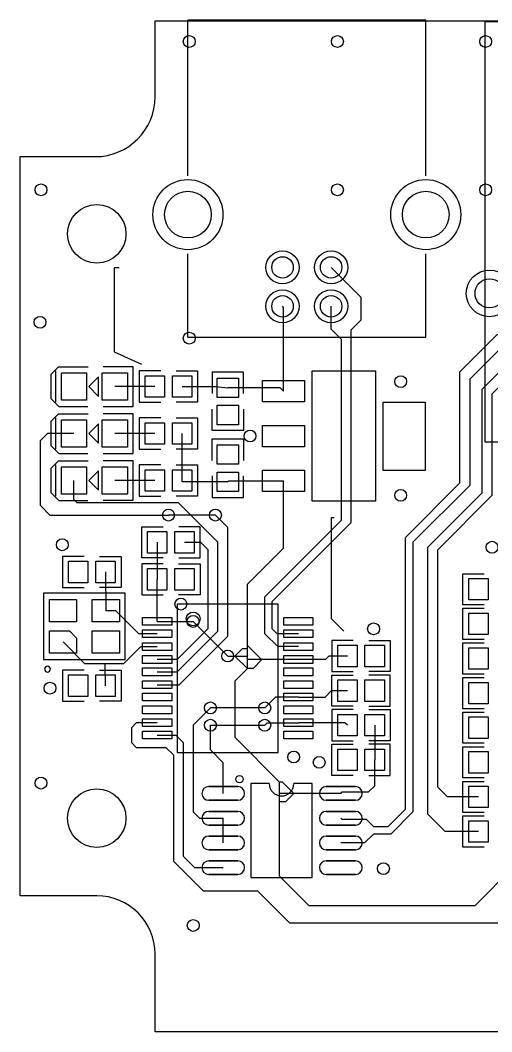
# Model space of a CAD drawing. Header units: millimetres. Extents: x 0 to 2835, y -2045 to 1.
# Drawn here: x 0 to 954, y -2045 to 1 of the extents above; entities that cross this region are included whole.
import ezdxf

# ---------------------------------------------------------------- set-up
doc = ezdxf.new("R2010")
doc.units = ezdxf.units.MM

msp = doc.modelspace()

# ---------------------------------------------------------------- linework, layer by layer
for points in [[(272.8, -154), (272.8, 0), (2557.8, 0), (2557.8, -155)], [(820.8, 0.9), (339.2, 0.9)], [(339.2, -313.6), (339.2, 0.9)], [(820.8, 0.9), (339.2, 0.9)], [(820.8, -313.6), (820.8, 0.9)], [(940, -1.5), (940, -851.8)], [(940, -1.5), (1570, -1.5)], [(927.3, -1640), (860, -1640), (825, -1605), (825, -1065), (935, -955), (935, -745), (1030, -650), (1030, -605), (1135, -500), (1135, -390), (1070, -325), (1020, -325), (995, -300), (994.2, -238.5)], [(927.3, -1570), (865, -1570), (845, -1550), (845, -1070), (955, -960), (955, -755), (1050, -660), (1050, -615), (1165, -500), (1335, -500), (1370, -465), (1370, -400), (1435, -335), (1490, -335), (1515, -310), (1515.8, -238.5)], [(154.8, -1770), (-0.2, -1770), (-0.2, -275), (151.8, -275)], [(339.2, -640.2), (339.2, -471.8)], [(820.8, -640.2), (820.8, -471.8)], [(200, -500), (190, -500), (190, -510), (190, -670), (245, -695)], [(562.8, -1240), (520, -1240), (510, -1230), (510, -1175), (670, -1015), (670, -625), (690, -605), (690, -559.8), (629.2, -499)], [(562.8, -1266), (521, -1266), (495, -1240), (495, -1165), (650, -1010), (650, -645), (629.2, -624.2), (629.2, -577.7)], [(533, -749.5), (533, -579.9), (530.8, -577.7)], [(339.2, -640.2), (820.8, -640.2)], [(648.8, -1613), (650.8, -1615), (699.8, -1615), (714.8, -1630), (744.8, -1630), (779.8, -1595), (779.8, -1045), (889.8, -935), (889.8, -710.2), (965, -635), (1005, -635)], [(975, -660), (909.8, -725.2), (909.8, -940), (794.8, -1055), (794.8, -1600), (749.8, -1645), (714.8, -1645), (696.8, -1663), (648.8, -1663)], [(136.5, -781), (78.4, -781), (62.5, -765.1), (62.5, -715.1), (77.5, -700.1), (137.5, -700.1)], [(71.9, -771.6), (71.9, -708.5)], [(167.5, -780.1), (228.4, -780.1), (228.4, -700.1), (167.5, -700.1)], [(284.2, -708.5), (240.9, -708.5), (240.9, -747.9), (240.9, -771.5), (284.2, -771.5)], [(315.7, -708.5), (359, -708.5), (359, -771.5), (315.7, -771.5)], [(451.5, -754.2), (451.5, -710.9), (412.1, -710.9), (388.5, -710.9), (388.5, -754.2)], [(272.4, -740), (191.3, -740)], [(327.6, -740), (327.6, -740), (395, -740), (420, -742.4)], [(533, -749.5), (525.9, -742.4), (420, -742.4)], [(136.5, -876), (78.4, -876), (62.5, -860.1), (62.5, -810.1), (77.5, -795.1), (137.5, -795.1)], [(167.5, -875.1), (228.4, -875.1), (228.4, -795.1), (167.5, -795.1)], [(451.5, -785.7), (451.5, -829.1), (388.5, -829.1), (388.5, -785.7)], [(71.9, -866.6), (71.9, -803.5)], [(284.2, -803.5), (240.9, -803.5), (240.9, -842.9), (240.9, -866.5), (284.2, -866.5)], [(315.7, -803.5), (359, -803.5), (359, -866.5), (315.7, -866.5)], [(108.6, -835), (55, -835), (40, -850), (40, -980.2), (59.8, -1000), (300, -1000)], [(272.4, -835), (191.3, -835)], [(327.6, -930), (327.6, -835), (327.6, -835)], [(388.5, -889.3), (388.5, -845.9), (451.5, -845.9), (451.5, -889.3)], [(940, -851.9), (1570, -851.9)], [(136.5, -971), (78.4, -971), (62.5, -955.1), (62.5, -905.1), (77.5, -890.1), (137.5, -890.1)], [(71.9, -961.6), (71.9, -898.5)], [(167.5, -970.1), (228.4, -970.1), (228.4, -890.1), (167.5, -890.1)], [(284.2, -898.5), (240.9, -898.5), (240.9, -937.9), (240.9, -961.5), (284.2, -961.5)], [(315.7, -898.5), (359, -898.5), (359, -961.5), (315.7, -961.5)], [(276.8, -1317), (317.8, -1317), (399.8, -1235), (399.8, -1054.8), (320, -975), (115, -975), (108.6, -968.6), (108.6, -930)], [(272.4, -930), (191.3, -930)], [(420, -932.6), (327.6, -932.6), (327.6, -930)], [(388.5, -920.8), (388.5, -964.1), (427.9, -964.1), (451.5, -964.1), (451.5, -920.8)], [(420, -932.6), (422.1, -930.5), (533, -930.5)], [(999.8, -1710), (919.8, -1790), (584.8, -1790), (524.8, -1730), (524.8, -1540), (434.8, -1450), (434.8, -1335), (459.8, -1310), (459.8, -1140), (533, -1066.8), (533, -930.5)], [(276.8, -1343), (321.8, -1343), (419.8, -1245), (419.8, -1024.8), (395, -1000)], [(395, -1000), (300, -1000)], [(655, -1235), (630, -1210), (630, -1005), (635, -1005)], [(289.1, -1086.5), (245.8, -1086.5), (245.8, -1023.5), (289.1, -1023.5)], [(320.6, -1086.5), (363.9, -1086.5), (363.9, -1047.1), (363.9, -1023.5), (320.6, -1023.5)], [(332.4, -1055), (365, -1055), (379.8, -1069.8), (379.8, -1230), (317.8, -1292), (276.8, -1292)], [(277.3, -1055), (277.2, -1130)], [(129.1, -1083.5), (85.7, -1083.5), (85.7, -1122.9), (85.7, -1146.5), (129.1, -1146.5)], [(160.5, -1083.5), (203.9, -1083.5), (203.9, -1146.5), (160.5, -1146.5)], [(289.1, -1098.5), (245.7, -1098.5), (245.7, -1137.9), (245.7, -1161.5), (289.1, -1161.5)], [(320.5, -1098.5), (363.9, -1098.5), (363.9, -1161.5), (320.5, -1161.5)], [(172.4, -1115), (173.1, -1193.5)], [(939.1, -1181.5), (895.8, -1181.5), (895.8, -1118.5), (939.1, -1118.5)], [(276.8, -1215), (277.2, -1130)], [(317.8, -1180), (317.8, -1480)], [(520.8, -1180), (317.8, -1180)], [(520.8, -1179), (520.8, -1180)], [(521.8, -1480), (521.8, -1180)], [(276.8, -1240), (239.8, -1240), (193.3, -1193.5), (173.1, -1193.5)], [(939.1, -1251.5), (895.8, -1251.5), (895.8, -1188.5), (939.1, -1188.5)], [(276.8, -1215), (349.8, -1215)], [(349.8, -1215), (419.8, -1285), (419.8, -1285)], [(86.5, -1256.5), (130, -1300), (209.8, -1300), (243.8, -1266), (276.8, -1266)], [(488.5, -1292.2), (461.4, -1265.1), (459.8, -1265.1)], [(674.1, -1253.5), (630.7, -1253.5), (630.7, -1292.9), (630.7, -1316.5), (674.1, -1316.5)], [(705.5, -1253.5), (748.9, -1253.5), (748.9, -1316.5), (705.5, -1316.5)], [(939.1, -1321.5), (895.8, -1321.5), (895.8, -1258.5), (939.1, -1258.5)], [(419.8, -1285), (459.3, -1285), (459.8, -1285.5)], [(434.3, -1285), (449.5, -1269.7), (459.8, -1269.7)], [(434.4, -1285), (459.8, -1310)], [(662.2, -1285), (624.8, -1285), (617.8, -1292), (562.8, -1292)], [(172.4, -1345), (171.9, -1300)], [(562.8, -1292), (459.8, -1292.3)], [(488.9, -1292.2), (471.1, -1310), (459.8, -1310)], [(129.1, -1313.5), (85.7, -1313.5), (85.7, -1352.9), (85.7, -1376.5), (129.1, -1376.5)], [(160.5, -1313.5), (203.9, -1313.5), (203.9, -1376.5), (160.5, -1376.5)], [(674.1, -1386.5), (630.8, -1386.5), (630.8, -1323.5), (674.1, -1323.5)], [(705.6, -1386.5), (748.9, -1386.5), (748.9, -1347.1), (748.9, -1323.5), (705.6, -1323.5)], [(939.1, -1391.5), (895.8, -1391.5), (895.8, -1328.5), (939.1, -1328.5)], [(562.8, -1368), (516.8, -1368), (494.8, -1390)], [(562.8, -1368), (616.8, -1368), (629.8, -1355), (662.3, -1355)], [(384.8, -1390), (349.8, -1425), (349.8, -1600), (362.8, -1613), (410.8, -1613)], [(494.8, -1390), (384.8, -1390)], [(674.1, -1393.5), (630.7, -1393.5), (630.7, -1432.9), (630.7, -1456.5), (674.1, -1456.5)], [(705.5, -1393.5), (748.9, -1393.5), (748.9, -1456.5), (705.5, -1456.5)], [(939.1, -1461.5), (895.8, -1461.5), (895.8, -1398.5), (939.1, -1398.5)], [(276.8, -1420), (234.8, -1420), (224.8, -1430), (224.8, -1460), (234.8, -1470), (294.8, -1470), (309.8, -1485), (309.8, -1700), (369.8, -1760), (479.8, -1760), (544.8, -1825), (999.8, -1825), (1084.8, -1910), (1334.8, -1910), (1514.8, -1730), (1699.8, -1730)], [(384.8, -1425), (494.8, -1425)], [(410.8, -1563), (410.8, -1501), (384.8, -1475), (384.8, -1425)], [(494.8, -1425), (499.8, -1420), (562.8, -1420)], [(662.2, -1425), (657.2, -1420), (562.8, -1420)], [(717.4, -1425), (717.4, -1495)], [(276.8, -1445), (315, -1445), (329.8, -1459.8), (329.8, -1690), (352.8, -1713), (410.8, -1713)], [(674.1, -1526.5), (630.8, -1526.5), (630.8, -1463.5), (674.1, -1463.5)], [(705.6, -1526.5), (748.9, -1526.5), (748.9, -1487.1), (748.9, -1463.5), (705.6, -1463.5)], [(939.1, -1531.5), (895.8, -1531.5), (895.8, -1468.5), (939.1, -1468.5)], [(317.8, -1480), (521.8, -1480)], [(648.8, -1563), (651.8, -1560), (704.8, -1560), (717.4, -1547.4), (717.4, -1495)], [(466.8, -1543), (466.8, -1733), (590.8, -1733), (590.8, -1543)], [(503.8, -1543), (466.8, -1543)], [(553.6, -1562.9), (530.7, -1540), (524.8, -1540)], [(590.8, -1543), (553.8, -1543)], [(939.1, -1601.5), (895.8, -1601.5), (895.8, -1538.5), (939.1, -1538.5)], [(553.6, -1562.9), (536.5, -1580), (524.8, -1580)], [(648.8, -1563), (524.8, -1562.9)], [(410.8, -1663), (410.8, -1613)], [(939.1, -1671.5), (895.8, -1671.5), (895.8, -1608.5), (939.1, -1608.5)], [(2557.8, -1889), (2557.8, -2045), (272.8, -2045), (272.8, -1889)]]:
    msp.add_lwpolyline(points)
for points in [[(134.2, -767.6), (83.1, -767.6), (83.1, -712.4), (134.2, -712.4)], [(216.9, -767.6), (165.8, -767.6), (165.8, -712.4), (216.9, -712.4)], [(590.9, -972.1), (590.9, -708.3), (718.8, -708.3), (718.8, -972.1), (590.9, -972.1)], [(158.6, -759.8), (158.6, -720.3), (158.6, -720.3), (138.8, -740.1), (138.8, -740.1), (158.6, -759.8)], [(252.8, -718.3), (292.1, -718.3), (292.1, -761.7), (252.8, -761.7)], [(307.9, -718.3), (347.2, -718.3), (347.2, -761.7), (307.9, -761.7)], [(441.7, -722.8), (441.7, -762.1), (398.3, -762.1), (398.3, -722.8)], [(575.5, -728), (575.5, -771), (490.5, -771), (490.5, -728)], [(819.5, -771.5), (819.5, -909.5), (734.5, -909.5), (734.5, -771.5)], [(441.7, -777.9), (441.7, -817.2), (398.3, -817.2), (398.3, -777.9)], [(134.2, -862.6), (83.1, -862.6), (83.1, -807.4), (134.2, -807.4)], [(158.6, -854.8), (158.6, -815.3), (158.6, -815.3), (138.8, -835.1), (138.8, -835.1), (158.6, -854.8)], [(216.9, -862.6), (165.8, -862.6), (165.8, -807.4), (216.9, -807.4)], [(252.8, -813.3), (292.1, -813.3), (292.1, -856.7), (252.8, -856.7)], [(307.9, -813.3), (347.2, -813.3), (347.2, -856.7), (307.9, -856.7)], [(575.5, -819), (575.5, -862), (490.5, -862), (490.5, -819)], [(398.3, -897.1), (398.3, -857.8), (441.7, -857.8), (441.7, -897.1)], [(134.2, -957.6), (83.1, -957.6), (83.1, -902.4), (134.2, -902.4)], [(158.6, -949.8), (158.6, -910.3), (158.6, -910.3), (138.8, -930.1), (138.8, -930.1), (158.6, -949.8)], [(216.9, -957.6), (165.8, -957.6), (165.8, -902.4), (216.9, -902.4)], [(252.8, -908.3), (292.1, -908.3), (292.1, -951.7), (252.8, -951.7)], [(307.9, -908.3), (347.2, -908.3), (347.2, -951.7), (307.9, -951.7)], [(398.3, -952.2), (398.3, -912.9), (441.7, -912.9), (441.7, -952.2)], [(575.5, -909), (575.5, -952), (490.5, -952), (490.5, -909)], [(296.9, -1076.7), (257.6, -1076.7), (257.6, -1033.3), (296.9, -1033.3)], [(352.1, -1076.7), (312.7, -1076.7), (312.7, -1033.3), (352.1, -1033.3)], [(97.6, -1093.3), (136.9, -1093.3), (136.9, -1136.7), (97.6, -1136.7)], [(152.7, -1093.3), (192, -1093.3), (192, -1136.7), (152.7, -1136.7)], [(257.6, -1108.3), (296.9, -1108.3), (296.9, -1151.7), (257.6, -1151.7)], [(312.7, -1108.3), (352, -1108.3), (352, -1151.7), (312.7, -1151.7)], [(946.9, -1171.7), (907.6, -1171.7), (907.6, -1128.3), (946.9, -1128.3)], [(47.1, -1291.9), (212.5, -1291.9), (212.5, -1158.1), (47.1, -1158.1), (47.1, -1291.9)], [(58.9, -1170.9), (114, -1170.9), (114, -1216.1), (58.9, -1216.1)], [(145.5, -1170.9), (200.7, -1170.9), (200.7, -1216.1), (145.5, -1216.1)], [(946.9, -1241.7), (907.6, -1241.7), (907.6, -1198.3), (946.9, -1198.3)], [(306.4, -1207.2), (306.4, -1222.8), (247.3, -1222.8), (247.3, -1207.2)], [(592.4, -1207.2), (592.4, -1222.8), (533.3, -1222.8), (533.3, -1207.2)], [(58.9, -1233.9), (99.8, -1233.9), (114, -1248.8), (114, -1279.1), (58.9, -1279.1)], [(145.5, -1233.9), (200.7, -1233.9), (200.7, -1279.1), (145.5, -1279.1)], [(306.4, -1232.2), (306.4, -1247.8), (247.3, -1247.8), (247.3, -1232.2)], [(592.4, -1232.2), (592.4, -1247.8), (533.3, -1247.8), (533.3, -1232.2)], [(306.4, -1258.2), (306.4, -1273.9), (247.3, -1273.9), (247.3, -1258.2)], [(592.4, -1258.2), (592.4, -1273.9), (533.3, -1273.9), (533.3, -1258.2)], [(642.6, -1263.3), (681.9, -1263.3), (681.9, -1306.7), (642.6, -1306.7)], [(697.7, -1263.3), (737, -1263.3), (737, -1306.7), (697.7, -1306.7)], [(946.9, -1311.7), (907.6, -1311.7), (907.6, -1268.3), (946.9, -1268.3)], [(306.4, -1284.2), (306.4, -1299.9), (247.3, -1299.9), (247.3, -1284.2)], [(592.4, -1284.2), (592.4, -1299.9), (533.3, -1299.9), (533.3, -1284.2)], [(306.4, -1309.2), (306.4, -1324.9), (247.3, -1324.9), (247.3, -1309.2)], [(592.4, -1309.2), (592.4, -1324.9), (533.3, -1324.9), (533.3, -1309.2)], [(97.6, -1323.3), (136.9, -1323.3), (136.9, -1366.7), (97.6, -1366.7)], [(152.7, -1323.3), (192, -1323.3), (192, -1366.7), (152.7, -1366.7)], [(306.4, -1335.1), (306.4, -1350.8), (247.3, -1350.8), (247.3, -1335.1)], [(592.4, -1335.1), (592.4, -1350.8), (533.3, -1350.8), (533.3, -1335.1)], [(681.9, -1376.7), (642.6, -1376.7), (642.6, -1333.3), (681.9, -1333.3)], [(737.1, -1376.7), (697.7, -1376.7), (697.7, -1333.3), (737.1, -1333.3)], [(946.9, -1381.7), (907.6, -1381.7), (907.6, -1338.3), (946.9, -1338.3)], [(306.4, -1360.1), (306.4, -1375.8), (247.3, -1375.8), (247.3, -1360.1)], [(592.4, -1360.1), (592.4, -1375.8), (533.3, -1375.8), (533.3, -1360.1)], [(306.4, -1386.1), (306.4, -1401.8), (247.3, -1401.8), (247.3, -1386.1)], [(592.4, -1386.1), (592.4, -1401.8), (533.3, -1401.8), (533.3, -1386.1)], [(642.6, -1403.3), (681.9, -1403.3), (681.9, -1446.7), (642.6, -1446.7)], [(697.7, -1403.3), (737, -1403.3), (737, -1446.7), (697.7, -1446.7)], [(946.9, -1451.7), (907.6, -1451.7), (907.6, -1408.3), (946.9, -1408.3)], [(306.4, -1412.2), (306.4, -1427.8), (247.3, -1427.8), (247.3, -1412.2)], [(592.4, -1412.2), (592.4, -1427.8), (533.3, -1427.8), (533.3, -1412.2)], [(306.4, -1437.2), (306.4, -1452.8), (247.3, -1452.8), (247.3, -1437.2)], [(592.4, -1437.2), (592.4, -1452.8), (533.3, -1452.8), (533.3, -1437.2)], [(681.9, -1516.7), (642.6, -1516.7), (642.6, -1473.3), (681.9, -1473.3)], [(737.1, -1516.7), (697.7, -1516.7), (697.7, -1473.3), (737.1, -1473.3)], [(946.9, -1521.7), (907.6, -1521.7), (907.6, -1478.3), (946.9, -1478.3)], [(440.3, -1549.2), (381.3, -1549.2)], [(678.3, -1549.2), (619.3, -1549.2)], [(946.9, -1591.7), (907.6, -1591.7), (907.6, -1548.3), (946.9, -1548.3)], [(440.3, -1576.8), (381.3, -1576.8)], [(678.3, -1576.8), (619.3, -1576.8)], [(440.3, -1599.2), (381.3, -1599.2)], [(678.3, -1599.2), (619.3, -1599.2)], [(440.3, -1626.8), (381.3, -1626.8)], [(678.3, -1626.8), (619.3, -1626.8)], [(946.9, -1661.7), (907.6, -1661.7), (907.6, -1618.3), (946.9, -1618.3)], [(440.3, -1649.2), (381.3, -1649.2)], [(678.3, -1649.2), (619.3, -1649.2)], [(440.3, -1676.8), (381.3, -1676.8)], [(678.3, -1676.8), (619.3, -1676.8)], [(440.3, -1699.2), (381.3, -1699.2)], [(678.3, -1699.2), (619.3, -1699.2)], [(440.3, -1726.8), (381.3, -1726.8)], [(678.3, -1726.8), (619.3, -1726.8)]]:
    msp.add_lwpolyline(points, close=True)
for centre, radius in [((341.9, -42.1), 12), ((641.9, -42.1), 12), ((941.9, -42.1), 12), ((339.2, -392.3), 70.9), ((820.8, -392.3), 70.9), ((41.9, -342.1), 12), ((339.2, -392.3), 47.2), ((641.9, -342.1), 12), ((820.8, -392.3), 47.2), ((941.9, -342.1), 12), ((154.8, -431), 59.1), ((530.8, -499), 33.5), ((629.2, -499), 33.5), ((530.8, -499), 21.7), ((629.2, -499), 21.7), ((949.9, -551.5), 47.2), ((949.9, -551.5), 29.5), ((530.8, -577.7), 33.5), ((629.2, -577.7), 33.5), ((530.8, -577.7), 21.7), ((629.2, -577.7), 21.7), ((40, -610), 12), ((341.9, -642.1), 12), ((770, -730), 12), ((465, -840), 12), ((770, -960), 12), ((300, -1000), 12), ((395, -1000), 12), ((85, -1060), 12), ((955, -1065), 12), ((325, -1180), 12), ((349.8, -1210), 14), ((349.8, -1215), 12), ((715, -1230), 12), ((419.8, -1285), 12), ((60, -1350), 12), ((384.8, -1390), 12), ((494.8, -1390), 12), ((384.8, -1425), 12), ((494.8, -1425), 12), ((553.4, -1489.3), 12), ((605, -1500), 12), ((41.9, -1542.1), 12), ((443.8, -1534), 7.5), ((154.8, -1613), 59.1), ((735, -1715), 12), ((350, -1830), 12)]:
    msp.add_circle(centre, radius)
for centre, radius, start, end in [((151.8, -154), 121, 270, 0), ((55, -1311.6), 5.91, 90, 89.5149), ((381.3, -1563), 13.8, 90, 270), ((440.3, -1563), 13.8, 270, 90), ((528.8, -1543), 25, 180, 0), ((619.3, -1563), 13.8, 90, 270), ((678.3, -1563), 13.8, 270, 90), ((381.3, -1613), 13.8, 90, 270), ((440.3, -1613), 13.8, 270, 90), ((619.3, -1613), 13.8, 90, 270), ((678.3, -1613), 13.8, 270, 90), ((381.3, -1663), 13.8, 90, 270), ((440.3, -1663), 13.8, 270, 90), ((619.3, -1663), 13.8, 90, 270), ((678.3, -1663), 13.8, 270, 90), ((381.3, -1713), 13.8, 90, 270), ((440.3, -1713), 13.8, 270, 90), ((619.3, -1713), 13.8, 90, 270), ((678.3, -1713), 13.8, 270, 90), ((154.8, -1888), 118, 360, 90)]:
    msp.add_arc(centre, radius, start, end)

doc.saveas('drawing.dxf')
